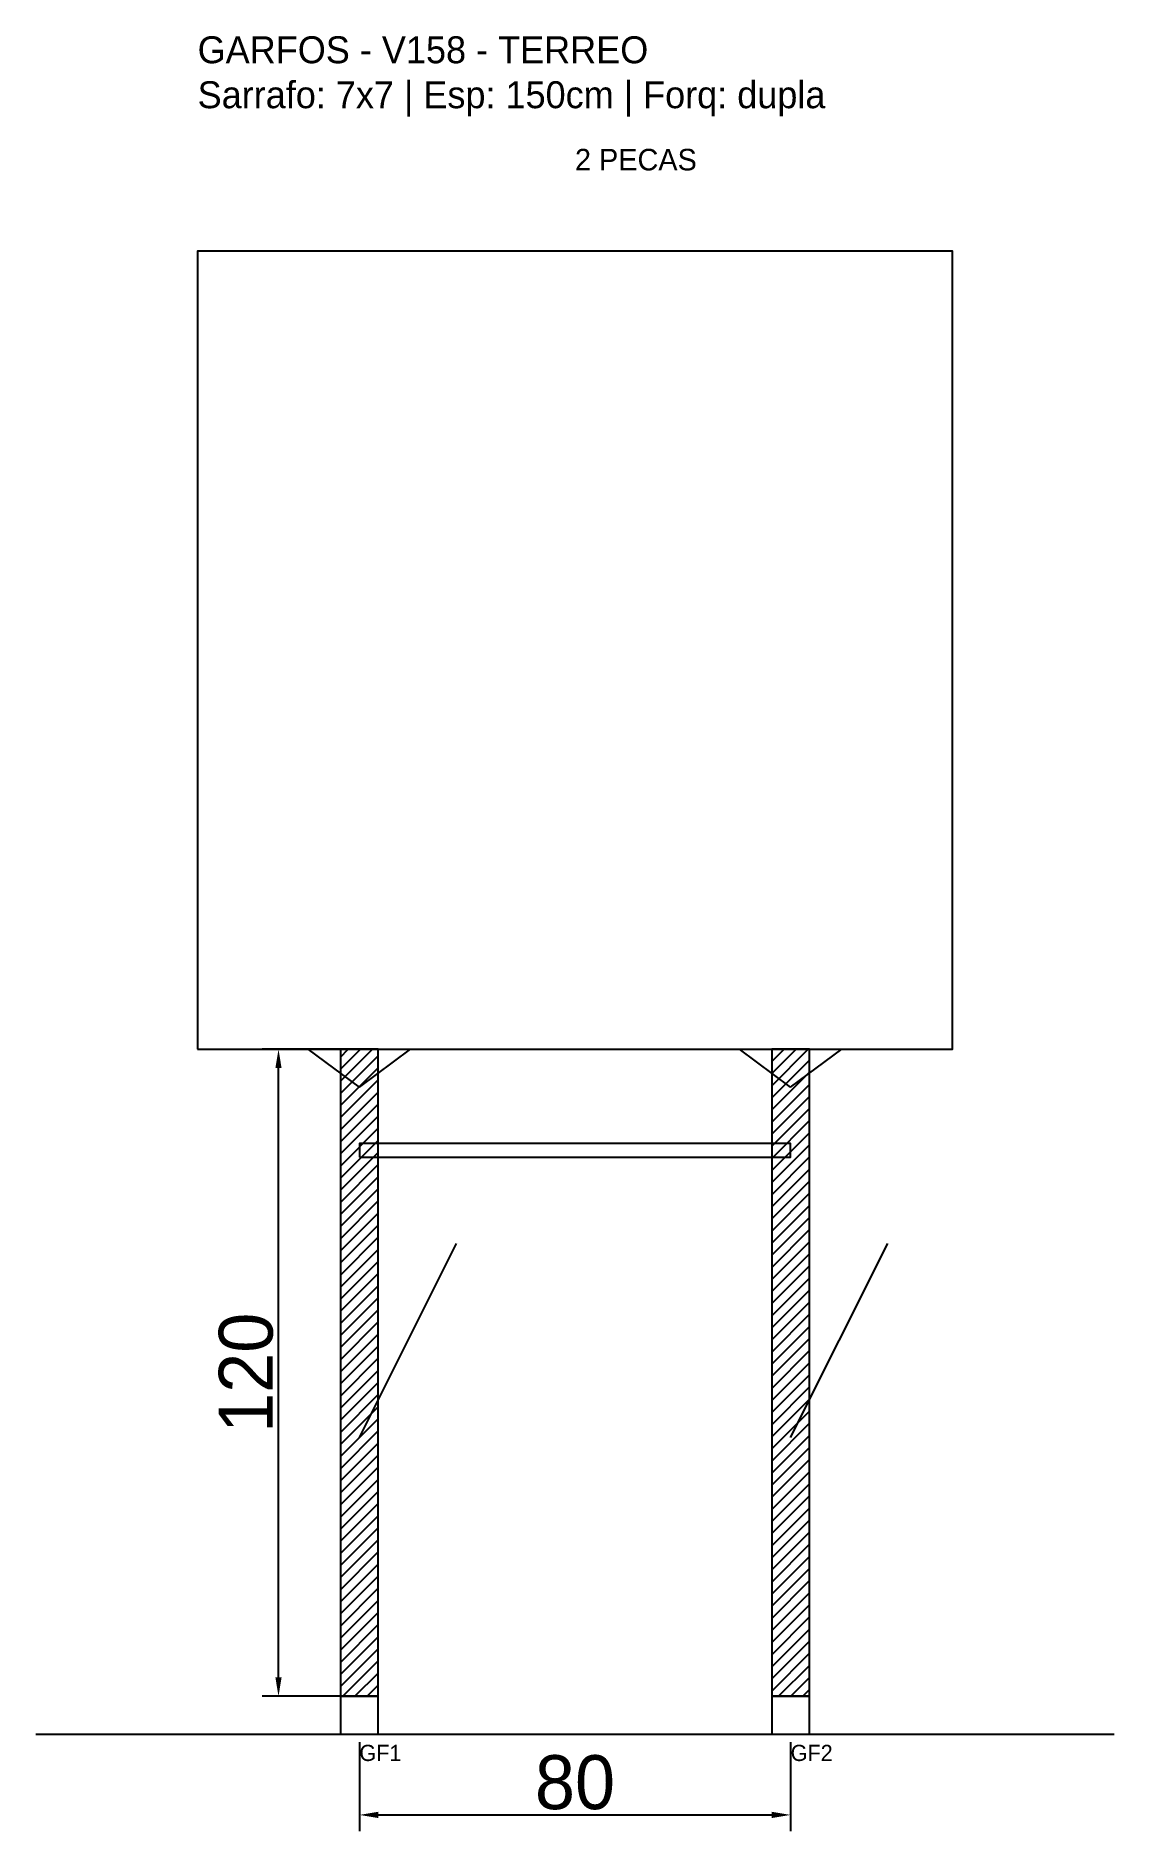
# Model space of a CAD drawing. Header units: metres. Extents: x -30 to 170, y -25 to 308.
import ezdxf

# ---------------------------------------------------------------- set-up
doc = ezdxf.new("R2010")
doc.units = ezdxf.units.M
for name, color, linetype in [('BARRA_ANCORAGEM', 1, 'Continuous'), ('COTA', 241, 'Continuous'), ('GARFOS OK', 3, 'Continuous'), ('NOME DA VIGA', 6, 'Continuous'), ('SARR_7x7', 40, 'Continuous'), ('TIRAS REESCORAMENTO', 252, 'Continuous'), ('VIGAS', 3, 'Continuous')]:
    doc.layers.add(name, color=color, linetype=linetype)
doc.dimstyles.new('EZ DXF', dxfattribs={"dimtxt": 10, "dimasz": 3.5, "dimexe": 3, "dimexo": 1.5, "dimgap": 1, "dimtad": 1, "dimdec": 1, "dimdsep": 46, "dimcen": 2.5, "dimazin": 3, "dimtfac": 1, "dimtmove": 0, "dimatfit": 3})

msp = doc.modelspace()

# ---------------------------------------------------------------- hatches: boundary and pattern name
at = {"layer": 'COTA'}
h = msp.add_hatch(dxfattribs=at)
h.set_pattern_fill('ANSI31', scale=0.5)
h.paths.add_polyline_path([(26.5, 0), (33.5, 0), (33.5, 120), (26.5, 120)])
h = msp.add_hatch(dxfattribs=at)
h.set_pattern_fill('ANSI31', scale=0.5)
h.paths.add_polyline_path([(106.5, 0), (113.5, 0), (113.5, 120), (106.5, 120)])

# ---------------------------------------------------------------- linework, layer by layer
at = {"layer": 'BARRA_ANCORAGEM'}
for p, q in [((30, 48), (48, 84)), ((110, 48), (128, 84))]:
    msp.add_line(p, q, dxfattribs=at)
at = {"layer": 'GARFOS OK'}
for p, q in [((30, 113), (20.5, 120)), ((20.5, 120), (39.5, 120)), ((30, 113), (39.5, 120)), ((110, 113), (100.5, 120)), ((100.5, 120), (119.5, 120)), ((110, 113), (119.5, 120))]:
    msp.add_line(p, q, dxfattribs=at)
at = {"layer": 'GARFOS OK', "linetype": 'CONTINUOUS'}
msp.add_line((-30, -7), (170, -7), dxfattribs=at)
at = {"layer": 'GARFOS OK'}
for points in [[(26.5, 0), (33.5, 0), (33.5, 120), (26.5, 120), (26.5, 0)], [(106.5, 0), (113.5, 0), (113.5, 120), (106.5, 120), (106.5, 0)]]:
    msp.add_lwpolyline(points, dxfattribs=at)
at = {"layer": 'SARR_7x7'}
for points in [[(26.5, -7), (33.5, -7), (33.5, 0), (26.5, 0), (26.5, -7)], [(106.5, -7), (113.5, -7), (113.5, 0), (106.5, 0), (106.5, -7)]]:
    msp.add_lwpolyline(points, dxfattribs=at)
at = {"layer": 'TIRAS REESCORAMENTO'}
msp.add_lwpolyline([(30, 100), (110, 100), (110, 102.5), (30, 102.5), (30, 100)], dxfattribs=at)
at = {"layer": 'VIGAS'}
msp.add_lwpolyline([(0, 120), (140, 120), (140, 268), (0, 268), (0, 120)], dxfattribs=at)

# ---------------------------------------------------------------- texts
at = {"layer": 'NOME DA VIGA'}
for s, height, p in [('2 PECAS', 4, (70, 283)), ('GF1', 3, (30, -12)), ('GF2', 3, (110, -12))]:
    msp.add_text(s, height=height, dxfattribs=at).set_placement(p)
at = {"layer": 'NOME DA VIGA', "insert": (0, 293), "char_height": 5, "attachment_point": 7}
msp.add_mtext('GARFOS - V158 - TERREO\\PSarrafo: 7x7 | Esp: 150cm | Forq: dupla', dxfattribs=at)

# ---------------------------------------------------------------- dimensions: what is measured, and where the dimension line sits
at = {"layer": 'COTA'}
msp.add_linear_dim(base=(15, 0), p1=(30, 0), p2=(30, 120), angle=90, dimstyle='EZ DXF', dxfattribs=at).render()
msp.add_linear_dim(base=(30, -22), p1=(30, -7), p2=(110, -7), dimstyle='EZ DXF', dxfattribs=at).render()

doc.saveas('drawing.dxf')
